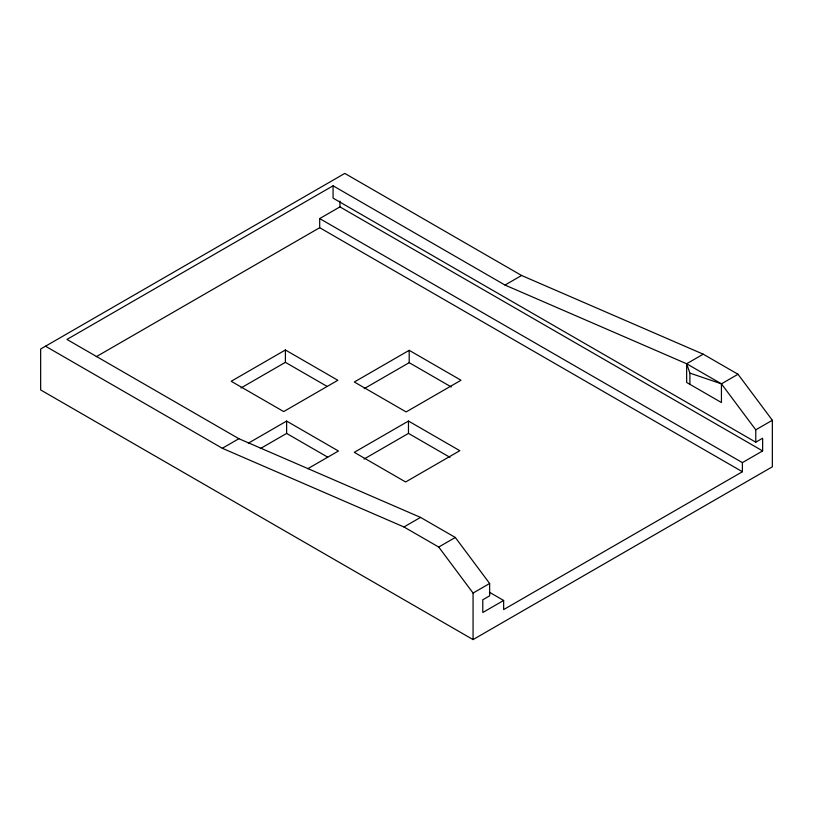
<?xml version="1.0" encoding="UTF-8"?>
<svg xmlns="http://www.w3.org/2000/svg" width="813" height="813" viewBox="0 0 813 813"><rect width="100%" height="100%" fill="white"/><g stroke="black" fill="none" stroke-linecap="round" stroke-linejoin="round"><path stroke-width="1.22" d="M742.391 462.617L762.635 450.93L762.635 438.217L755.765 442.181L755.765 429.833L721.436 383.838L686.65 363.757L505.005 285.058L333.076 185.801L66.951 339.438L238.88 438.705L420.534 517.393L455.31 537.474L489.65 583.48L489.65 595.827L482.78 599.791L482.78 612.504L503.643 600.461L503.643 609.587L742.391 471.743L742.391 462.617L319.692 218.575L319.692 227.701L742.391 471.743M319.692 218.575L339.936 206.888L762.635 450.93M96.28 356.694L319.692 227.701M285.393 349.986L231.207 381.277L283.676 411.571L337.862 380.281L285.393 349.986L285.393 362.334L240.953 387.984M45.508 346.206L222.305 448.278L238.88 438.705M505.005 285.058L521.59 275.485L703.235 354.183L738.021 374.265L772.35 420.26L772.35 466.794L473.064 639.587L40.65 389.935L40.65 349.011L344.793 173.413L521.59 275.485M248.3 443.207L286.623 421.083L338.452 451.012L307.792 468.705M409.193 350.322L354.316 381.998L406.144 411.927L461.012 380.24L409.193 350.322L409.193 362.669L364.194 388.644M260.343 448.603L286.623 433.431L327.649 457.119M408.472 421.053L354.285 452.333L405.626 481.977L459.812 450.687L408.472 421.053L408.472 433.39L364.041 459.05M222.305 448.278L403.949 526.976L420.534 517.393M738.021 374.265L721.436 383.838L721.436 402.537L686.65 382.456L686.65 363.757L703.235 354.183M403.949 526.976L438.725 547.047L455.31 537.474M473.064 639.587L473.064 593.053L489.65 583.48M755.765 429.833L772.35 420.26M686.65 363.757L689.891 373.106L721.436 383.838M755.765 442.181L333.076 198.138L333.076 185.801M409.193 362.669L451.296 386.978M285.393 362.334L326.938 386.317M408.472 433.39L449.985 457.353M489.365 592.22L503.643 600.461M438.725 547.047L473.064 593.053M689.891 373.106L689.891 384.325M339.936 201.116L339.936 206.888M286.623 421.083L286.623 433.431"/></g></svg>
